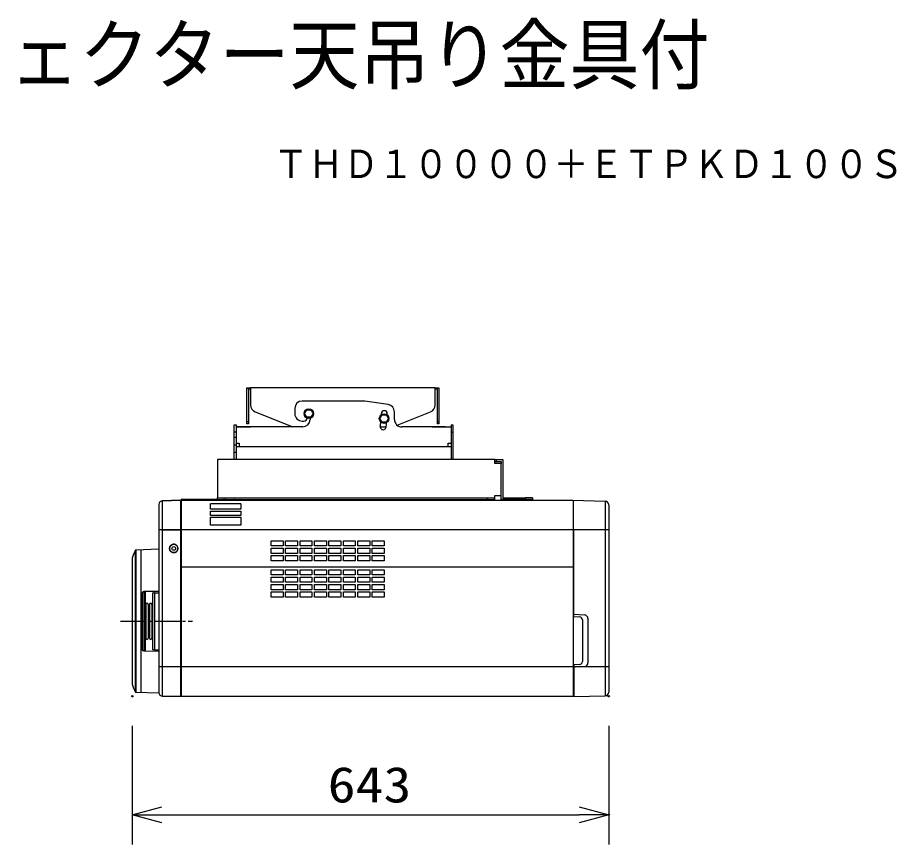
# Model space of a CAD drawing. Units: millimetres, scale not verified. Extents: x -63 to 63, y -57 to 57.
# Drawn here: x 2.8 to 62.1, y 1.5 to 57.3 of the extents above; entities that cross this region are included whole.
import ezdxf
from ezdxf.enums import TextEntityAlignment as Align

# ---------------------------------------------------------------- set-up
doc = ezdxf.new("R2010")
doc.units = ezdxf.units.MM
doc.header["$LTSCALE"] = 0.190236
doc.header["$PDMODE"] = 32
doc.header["$PDSIZE"] = 0.0951
doc.linetypes.add('CHAIN2', pattern=[12, 9, -1, 1, -1])
for name, color, linetype in [('0-0_GAIKEI', 1, 'Continuous'), ('0-1_TOUROKU', 3, 'Continuous'), ('0-2_MOJI1', 2, 'Continuous')]:
    doc.layers.add(name, color=color, linetype=linetype)
doc.styles.add('ＭＳ ゴシック', font='')
doc.styles.get('ＭＳ ゴシック').set_extended_font_data('MS Gothic')

# ---------------------------------------------------------------- blocks, each defined once
blk = doc.blocks.new('_OPEN30')
at = {"layer": '0-2_MOJI1', "color": 7}
blk.add_line((0, 0), (-1, 0), dxfattribs=at)
blk.add_lwpolyline([(-1, 0.26795), (0, 0), (-1, -0.26795)], dxfattribs=at)

msp = doc.modelspace()

# ---------------------------------------------------------------- linework, layer by layer
at = {"layer": '0-0_GAIKEI', "color": 7}
for p, q in [((18.4151, 32.2588), (18.4151, 32.3585)), ((18.5645, 32.2588), (18.4151, 32.2588)), ((31.0175, 32.3585), (18.5645, 32.3585)), ((18.5645, 32.3585), (18.5645, 31.2002)), ((31.0175, 31.2002), (31.0175, 32.3585)), ((31.167, 32.2588), (31.0175, 32.2588)), ((31.167, 32.2588), (31.167, 32.3585)), ((26.2774, 31.4618), (22.0434, 31.4618)), ((27.8457, 31.2266), (26.2774, 31.4618)), ((21.5453, 30.9637), (21.5453, 30.615)), ((18.8762, 30.7383), (21.4038, 29.7184)), ((22.5789, 30.3086), (22.5789, 30.2165)), ((28.2699, 30.2165), (28.2699, 30.734)), ((28.4623, 29.833), (30.7058, 30.7383)), ((17.4616, 29.8684), (17.5866, 29.8684)), ((17.4616, 27.5184), (17.4616, 29.8684)), ((17.5866, 29.8684), (17.5866, 27.5184)), ((18.5565, 29.7184), (17.5866, 29.7184)), ((17.6599, 29.7184), (18.5565, 29.7184)), ((22.0807, 29.7184), (17.6599, 29.7184)), ((18.4151, 30.0671), (18.3154, 30.0671)), ((18.4151, 29.9177), (18.3154, 29.9177)), ((22.0434, 30.1169), (22.1555, 30.1169)), ((31.7069, 29.7184), (28.768, 29.7184)), ((30.8103, 29.7184), (32.0866, 29.7184)), ((31.2666, 30.0671), (31.167, 30.0671)), ((31.2666, 29.9177), (31.167, 29.9177)), ((32.0866, 29.8684), (32.2116, 29.8684)), ((32.0866, 29.8684), (32.0866, 29.7184)), ((32.0866, 29.7184), (32.0866, 29.3684)), ((32.0866, 29.3684), (32.0866, 27.5184)), ((17.5866, 28.6184), (17.7866, 28.6184)), ((17.7866, 28.6184), (17.7866, 28.3684)), ((31.8866, 28.6184), (32.0866, 28.6184)), ((31.8866, 28.3684), (31.8866, 28.6184)), ((32.0866, 28.3684), (31.8866, 28.3684)), ((35.0366, 27.5184), (16.3366, 27.5184)), ((16.3366, 27.5184), (16.3366, 24.9434)), ((35.5866, 27.5184), (35.5866, 24.9434)), ((16.3366, 24.8184), (16.3366, 24.9434)), ((35.5866, 24.9434), (37.0866, 24.9434)), ((37.5866, 24.9434), (37.0866, 24.9434)), ((37.5866, 24.9434), (37.5866, 24.8184)), ((12.3762, 24.4869), (12.3762, 11.7999)), ((12.3762, 24.4869), (12.3762, 22.7684)), ((13.8262, 24.7684), (12.6196, 24.7368)), ((12.6196, 24.7368), (13.8262, 24.7684)), ((12.6196, 22.7684), (12.6196, 24.7368)), ((13.8762, 24.7684), (40.3164, 24.7684)), ((40.3164, 24.7684), (42.4827, 24.7117)), ((42.7262, 24.4622), (42.7262, 11.8143)), ((12.6196, 22.7684), (12.3762, 22.7684)), ((12.6196, 13.5184), (12.6196, 22.7684)), ((12.3762, 21.4598), (10.8216, 21.4055)), ((10.5735, 20.8587), (10.5735, 12.3501)), ((12.6196, 11.55), (12.6196, 13.5184)), ((12.3694, 11.7493), (10.8216, 11.8033)), ((12.6196, 11.55), (40.3262, 11.55)), ((40.3764, 11.5194), (42.483, 11.5751))]:
    msp.add_line(p, q, dxfattribs=at)
at = {"layer": '0-0_GAIKEI'}
for p, q in [((22.2041, 30.615), (22.3479, 30.8641)), ((22.3479, 30.8641), (22.6355, 30.8641)), ((22.6355, 30.8641), (22.7793, 30.615)), ((22.3479, 30.366), (22.2041, 30.615)), ((22.6355, 30.366), (22.3479, 30.366)), ((22.7793, 30.615), (22.6355, 30.366)), ((27.2849, 30.2813), (27.4287, 30.5304)), ((27.4287, 30.0322), (27.2849, 30.2813)), ((27.4287, 30.5304), (27.7163, 30.5303)), ((27.7163, 30.5303), (27.8601, 30.2813)), ((27.8601, 30.2813), (27.7163, 30.0322)), ((27.312, 29.7184), (27.7073, 29.7184)), ((27.7163, 30.0322), (27.4287, 30.0322)), ((17.5866, 29.3684), (17.4616, 29.3684)), ((32.0866, 29.3684), (32.2116, 29.3684)), ((17.4616, 29.0184), (17.5866, 29.0184)), ((17.4616, 28.5184), (17.5866, 28.5184)), ((17.4616, 28.0184), (17.5866, 28.0184)), ((35.0366, 27.2434), (35.0366, 27.5184)), ((35.1366, 27.5184), (35.1366, 27.3934)), ((35.4616, 27.3934), (35.4616, 27.2434)), ((16.3366, 24.9434), (35.0366, 24.9434)), ((16.8366, 24.9434), (16.8366, 24.8184)), ((34.5366, 24.8184), (34.5366, 24.9434)), ((35.0366, 25.0934), (35.4616, 25.0934)), ((37.0866, 24.9434), (37.0866, 24.8184)), ((12.6196, 11.55), (12.6196, 24.7368)), ((13.8262, 24.7684), (13.8262, 11.55)), ((13.8262, 24.7684), (13.8262, 22.7684)), ((13.8262, 24.7184), (13.8762, 24.7184)), ((13.8262, 24.7184), (13.8762, 24.7184)), ((13.8762, 24.7684), (13.8762, 11.55)), ((13.8766, 24.7684), (13.8766, 24.8184)), ((16.2766, 24.8184), (13.8766, 24.8184)), ((15.8517, 24.1579), (15.8517, 24.5247)), ((17.9017, 24.5247), (15.8517, 24.5247)), ((16.2766, 24.7684), (16.2766, 24.8184)), ((16.3366, 24.8184), (35.0366, 24.8184)), ((16.6857, 24.7943), (16.6848, 24.7684)), ((17.4883, 24.7684), (17.4874, 24.7943)), ((17.9017, 24.5247), (17.9017, 24.1579)), ((37.5866, 24.8184), (35.4616, 24.8184)), ((36.1866, 24.7934), (36.1866, 24.7684)), ((36.9866, 24.7684), (36.9866, 24.7934)), ((40.3262, 24.7681), (40.3262, 11.55)), ((42.4827, 24.7117), (42.483, 11.5746)), ((17.9017, 24.1579), (15.8517, 24.1579)), ((15.8517, 23.6354), (17.9017, 23.6354)), ((15.8517, 23.0785), (15.8517, 23.6354)), ((42.7262, 22.7684), (12.3762, 22.7684)), ((12.6196, 22.7684), (13.8262, 22.7684)), ((40.3763, 16.9327), (40.3762, 22.7681)), ((19.9463, 22.0312), (20.7521, 22.0312)), ((19.9463, 21.6846), (19.9463, 22.0312)), ((20.7521, 22.0312), (20.7521, 21.6846)), ((21.8963, 22.0312), (22.7021, 22.0312)), ((21.8963, 21.6846), (21.8963, 22.0312)), ((22.7021, 22.0312), (22.7021, 21.6846)), ((23.8463, 22.0312), (24.6521, 22.0312)), ((23.8463, 21.6846), (23.8463, 22.0312)), ((24.6521, 22.0312), (24.6521, 21.6846)), ((25.7963, 22.0312), (26.6021, 22.0312)), ((25.7963, 21.6846), (25.7963, 22.0312)), ((26.6021, 22.0312), (26.6021, 21.6846)), ((10.7781, 21.3767), (10.7781, 11.832)), ((10.8216, 21.4055), (10.8216, 11.8033)), ((11.1481, 21.4169), (11.1481, 11.7919)), ((20.7521, 21.6846), (19.9463, 21.6846)), ((20.9213, 21.5264), (21.7271, 21.5264)), ((20.9213, 21.1798), (20.9213, 21.5264)), ((21.7271, 21.5264), (21.7271, 21.1798)), ((22.7021, 21.6846), (21.8963, 21.6846)), ((22.8713, 21.5264), (23.6771, 21.5264)), ((22.8713, 21.1798), (22.8713, 21.5264)), ((23.6771, 21.5264), (23.6771, 21.1798)), ((24.6521, 21.6846), (23.8463, 21.6846)), ((24.8213, 21.5264), (25.6271, 21.5264)), ((24.8213, 21.1798), (24.8213, 21.5264)), ((25.6271, 21.5264), (25.6271, 21.1798)), ((26.6021, 21.6846), (25.7963, 21.6846)), ((26.7713, 21.5264), (27.5771, 21.5264)), ((26.7713, 21.1798), (26.7713, 21.5264)), ((27.5771, 21.5264), (27.5771, 21.1798)), ((19.9463, 21.0312), (20.7521, 21.0312)), ((19.9463, 20.6846), (19.9463, 21.0312)), ((20.7521, 21.0312), (20.7521, 20.6846)), ((21.7271, 21.1798), (20.9213, 21.1798)), ((21.8963, 21.0312), (22.7021, 21.0312)), ((21.8963, 20.6846), (21.8963, 21.0312)), ((22.7021, 21.0312), (22.7021, 20.6846)), ((23.6771, 21.1798), (22.8713, 21.1798)), ((23.8463, 21.0312), (24.6521, 21.0312)), ((23.8463, 20.6846), (23.8463, 21.0312)), ((24.6521, 21.0312), (24.6521, 20.6846)), ((25.6271, 21.1798), (24.8213, 21.1798)), ((25.7963, 21.0312), (26.6021, 21.0312)), ((25.7963, 20.6846), (25.7963, 21.0312)), ((26.6021, 21.0312), (26.6021, 20.6846)), ((27.5771, 21.1798), (26.7713, 21.1798)), ((13.8762, 20.2684), (40.3262, 20.2684)), ((13.8762, 20.2184), (13.8762, 20.2684)), ((20.7521, 20.6846), (19.9463, 20.6846)), ((22.7021, 20.6846), (21.8963, 20.6846)), ((24.6521, 20.6846), (23.8463, 20.6846)), ((26.6021, 20.6846), (25.7963, 20.6846)), ((40.3262, 20.2684), (40.3262, 20.2184)), ((40.3263, 20.2684), (40.3262, 20.2684)), ((40.3263, 20.2684), (40.3262, 20.2684)), ((19.9463, 19.5812), (20.7521, 19.5812)), ((19.9463, 19.2346), (19.9463, 19.5812)), ((20.7521, 19.5812), (20.7521, 19.2346)), ((20.9213, 20.0812), (21.7271, 20.0812)), ((20.9213, 19.7346), (20.9213, 20.0812)), ((21.7271, 19.7346), (20.9213, 19.7346)), ((21.7271, 20.0812), (21.7271, 19.7346)), ((21.8963, 19.5812), (22.7021, 19.5812)), ((21.8963, 19.2346), (21.8963, 19.5812)), ((22.7021, 19.5812), (22.7021, 19.2346)), ((22.8713, 20.0812), (23.6771, 20.0812)), ((22.8713, 19.7346), (22.8713, 20.0812)), ((23.6771, 19.7346), (22.8713, 19.7346)), ((23.6771, 20.0812), (23.6771, 19.7346)), ((23.8463, 19.5812), (24.6521, 19.5812)), ((23.8463, 19.2346), (23.8463, 19.5812)), ((24.6521, 19.5812), (24.6521, 19.2346)), ((24.8213, 20.0812), (25.6271, 20.0812)), ((24.8213, 19.7346), (24.8213, 20.0812)), ((25.6271, 19.7346), (24.8213, 19.7346)), ((25.6271, 20.0812), (25.6271, 19.7346)), ((25.7963, 19.5812), (26.6021, 19.5812)), ((25.7963, 19.2346), (25.7963, 19.5812)), ((26.6021, 19.5812), (26.6021, 19.2346)), ((26.7713, 20.0812), (27.5771, 20.0812)), ((26.7713, 19.7346), (26.7713, 20.0812)), ((27.5771, 19.7346), (26.7713, 19.7346)), ((27.5771, 20.0812), (27.5771, 19.7346)), ((20.7521, 19.2346), (19.9463, 19.2346)), ((20.9213, 19.0812), (21.7271, 19.0812)), ((20.9213, 18.7346), (20.9213, 19.0812)), ((21.7271, 19.0812), (21.7271, 18.7346)), ((22.7021, 19.2346), (21.8963, 19.2346)), ((22.8713, 19.0812), (23.6771, 19.0812)), ((22.8713, 18.7346), (22.8713, 19.0812)), ((23.6771, 19.0812), (23.6771, 18.7346)), ((24.6521, 19.2346), (23.8463, 19.2346)), ((24.8213, 19.0812), (25.6271, 19.0812)), ((24.8213, 18.7346), (24.8213, 19.0812)), ((25.6271, 19.0812), (25.6271, 18.7346)), ((26.6021, 19.2346), (25.7963, 19.2346)), ((26.7713, 19.0812), (27.5771, 19.0812)), ((26.7713, 18.7346), (26.7713, 19.0812)), ((27.5771, 19.0812), (27.5771, 18.7346)), ((11.2481, 18.5044), (11.2481, 14.7044)), ((12.3762, 18.6223), (11.3481, 18.6044)), ((11.3481, 18.6044), (11.3481, 14.6044)), ((11.454, 18.6062), (11.454, 14.6025)), ((11.9368, 18.4913), (11.9368, 14.7175)), ((12.0867, 18.5246), (12.3762, 18.5301)), ((12.0881, 18.5246), (12.0881, 14.6842)), ((19.9463, 18.5812), (20.7521, 18.5812)), ((19.9463, 18.2346), (19.9463, 18.5812)), ((20.7521, 18.5812), (20.7521, 18.2346)), ((21.7271, 18.7346), (20.9213, 18.7346)), ((21.8963, 18.5812), (22.7021, 18.5812)), ((21.8963, 18.2346), (21.8963, 18.5812)), ((22.7021, 18.5812), (22.7021, 18.2346)), ((23.6771, 18.7346), (22.8713, 18.7346)), ((23.8463, 18.5812), (24.6521, 18.5812)), ((23.8463, 18.2346), (23.8463, 18.5812)), ((24.6521, 18.5812), (24.6521, 18.2346)), ((25.6271, 18.7346), (24.8213, 18.7346)), ((25.7963, 18.5812), (26.6021, 18.5812)), ((25.7963, 18.2346), (25.7963, 18.5812)), ((26.6021, 18.5812), (26.6021, 18.2346)), ((27.5771, 18.7346), (26.7713, 18.7346)), ((20.7521, 18.2346), (19.9463, 18.2346)), ((22.7021, 18.2346), (21.8963, 18.2346)), ((24.6521, 18.2346), (23.8463, 18.2346)), ((26.6021, 18.2346), (25.7963, 18.2346)), ((11.4856, 17.7402), (11.4856, 15.4686)), ((11.6556, 17.7402), (11.6556, 15.4686)), ((11.7356, 17.7402), (11.7356, 15.4686)), ((11.9056, 17.7402), (11.9056, 15.4686)), ((40.3263, 16.9259), (40.7618, 16.903)), ((40.3769, 17.0732), (41.0893, 17.0361)), ((40.9513, 16.7033), (40.9513, 13.8785)), ((41.3262, 16.7864), (41.3262, 13.7942)), ((11.3481, 14.6044), (12.3762, 14.5864)), ((12.0867, 14.6842), (12.3762, 14.6787)), ((40.7618, 13.6832), (40.3264, 13.6603)), ((40.3764, 13.6535), (40.3764, 11.5194)), ((13.8262, 13.5184), (12.3762, 13.5184)), ((42.7262, 13.5184), (13.8762, 13.5184)), ((40.4786, 13.5183), (41.0894, 13.5501))]:
    msp.add_line(p, q, dxfattribs=at)
at = {"layer": '0-0_GAIKEI', "color": 7, "linetype": 'CHAIN2'}
msp.add_line((9.7899, 16.6044), (14.6527, 16.6044), dxfattribs=at)
at = {"layer": '0-0_GAIKEI', "color": 7}
for points in [[(18.3154, 29.9177), (18.3154, 30.0671), (18.3154, 32.3585)], [(18.3154, 32.3585), (18.4151, 32.3585), (18.5645, 32.3585)], [(18.4151, 32.2588), (18.4151, 30.0671), (18.4151, 29.9177)], [(31.0175, 32.3585), (31.167, 32.3585), (31.2666, 32.3585)], [(31.167, 29.9177), (31.167, 30.0671), (31.167, 32.2588)], [(31.2666, 32.3585), (31.2666, 30.0671), (31.2666, 29.9177)], [(32.2116, 29.8684), (32.2116, 29.3684), (32.2116, 27.5184)], [(31.8866, 28.3684), (17.7866, 28.3684), (17.5866, 28.3684)], [(35.0366, 27.5184), (35.1366, 27.5184), (35.5866, 27.5184)]]:
    msp.add_lwpolyline(points, dxfattribs=at)
at = {"layer": '0-0_GAIKEI'}
for points in [[(35.0366, 27.3934), (35.1366, 27.3934), (35.4616, 27.3934)], [(35.4616, 24.8184), (35.4616, 27.2434), (35.0366, 27.2434)], [(35.0366, 24.8184), (35.0366, 24.9434), (35.0366, 25.0934)], [(13.8762, 20.2684), (13.8762, 22.7684), (13.8762, 24.7684)], [(16.7107, 24.8184), (16.6935, 24.8112), (16.6857, 24.7943)], [(17.4874, 24.7943), (17.4796, 24.8112), (17.4624, 24.8184)], [(36.2116, 24.8184), (36.1942, 24.8109), (36.1866, 24.7934)], [(36.9866, 24.7934), (36.9791, 24.8109), (36.9616, 24.8184)], [(15.8517, 24.0395), (17.9017, 24.0395), (17.9017, 23.7367), (15.8517, 23.7367)], [(15.8517, 23.7367), (15.8517, 23.782), (15.8517, 23.8268), (15.8517, 23.8708), (15.8517, 23.9141), (15.8517, 23.9567), (15.8517, 23.9985), (15.8517, 24.0395)], [(17.9017, 23.6354), (17.9017, 23.0785), (15.8517, 23.0785)], [(13.3755, 21.8008), (13.3598, 21.8002), (13.344, 21.7988), (13.3282, 21.7963), (13.3125, 21.793), (13.2969, 21.7888), (13.2816, 21.7837), (13.2665, 21.7777), (13.2517, 21.7709), (13.2373, 21.7633), (13.2233, 21.755), (13.2098, 21.7459), (13.1968, 21.736), (13.1845, 21.7255), (13.1728, 21.7143), (13.1619, 21.7024), (13.1517, 21.6899), (13.1422, 21.6768), (13.1336, 21.6631), (13.1258, 21.6491), (13.1187, 21.6346), (13.1126, 21.6197), (13.1072, 21.6045), (13.1028, 21.589), (13.0992, 21.5733), (13.0965, 21.5574), (13.0947, 21.5414), (13.0938, 21.5254), (13.0939, 21.5093), (13.095, 21.4932), (13.0969, 21.4773), (13.0998, 21.4614), (13.1036, 21.4458), (13.1082, 21.4303), (13.1137, 21.4152), (13.12, 21.4003), (13.1272, 21.3859), (13.1351, 21.3718), (13.1438, 21.3583), (13.1532, 21.3452)], [(13.1532, 21.3452), (13.1634, 21.3328), (13.1743, 21.321), (13.1859, 21.3098), (13.1981, 21.2993), (13.2109, 21.2896), (13.2242, 21.2806), (13.2381, 21.2724), (13.2524, 21.265), (13.2671, 21.2583), (13.2822, 21.2525), (13.2975, 21.2476), (13.3131, 21.2435), (13.3289, 21.2402), (13.3449, 21.2379), (13.3609, 21.2365), (13.377, 21.236), (13.393, 21.2365), (13.4091, 21.2379), (13.425, 21.2403), (13.4407, 21.2435), (13.4563, 21.2477), (13.4715, 21.2527), (13.4865, 21.2585), (13.5012, 21.2652), (13.5154, 21.2727), (13.5292, 21.281), (13.5424, 21.2901), (13.5552, 21.2999), (13.5673, 21.3105), (13.5787, 21.3218), (13.5895, 21.3337), (13.5996, 21.3463), (13.609, 21.3595), (13.6176, 21.3731), (13.6255, 21.3873), (13.6326, 21.4019), (13.6388, 21.4168), (13.6443, 21.4321), (13.6489, 21.4476)], [(13.6489, 21.4476), (13.6526, 21.4633), (13.6555, 21.4792), (13.6574, 21.4953), (13.6584, 21.5114), (13.6584, 21.5275), (13.6575, 21.5435), (13.6556, 21.5595), (13.6528, 21.5754), (13.6491, 21.591), (13.6445, 21.6065), (13.639, 21.6216), (13.6327, 21.6364), (13.6256, 21.6509), (13.6176, 21.6649), (13.6089, 21.6785), (13.5994, 21.6915), (13.5891, 21.7039), (13.5782, 21.7158), (13.5665, 21.7269), (13.5541, 21.7374), (13.5412, 21.7471), (13.5277, 21.7561), (13.5137, 21.7644), (13.4993, 21.7718), (13.4845, 21.7785), (13.4694, 21.7843), (13.4541, 21.7893), (13.4385, 21.7934), (13.4228, 21.7966), (13.4071, 21.7989), (13.3913, 21.8003), (13.3755, 21.8008), (13.3755, 21.8008)]]:
    msp.add_lwpolyline(points, dxfattribs=at)
for points in [[(21.7271, 21.6846), (20.9213, 21.6846), (20.9213, 22.0312), (21.7271, 22.0312)], [(23.6771, 21.6846), (22.8713, 21.6846), (22.8713, 22.0312), (23.6771, 22.0312)], [(25.6271, 21.6846), (24.8213, 21.6846), (24.8213, 22.0312), (25.6271, 22.0312)], [(27.5771, 21.6846), (26.7713, 21.6846), (26.7713, 22.0312), (27.5771, 22.0312)], [(20.7521, 21.1798), (19.9463, 21.1798), (19.9463, 21.5264), (20.7521, 21.5264)], [(22.7021, 21.1798), (21.8963, 21.1798), (21.8963, 21.5264), (22.7021, 21.5264)], [(24.6521, 21.1798), (23.8463, 21.1798), (23.8463, 21.5264), (24.6521, 21.5264)], [(26.6021, 21.1798), (25.7963, 21.1798), (25.7963, 21.5264), (26.6021, 21.5264)], [(21.7271, 20.6846), (20.9213, 20.6846), (20.9213, 21.0312), (21.7271, 21.0312)], [(23.6771, 20.6846), (22.8713, 20.6846), (22.8713, 21.0312), (23.6771, 21.0312)], [(25.6271, 20.6846), (24.8213, 20.6846), (24.8213, 21.0312), (25.6271, 21.0312)], [(27.5771, 20.6846), (26.7713, 20.6846), (26.7713, 21.0312), (27.5771, 21.0312)], [(20.7521, 19.7346), (19.9463, 19.7346), (19.9463, 20.0812), (20.7521, 20.0812)], [(21.7271, 19.2346), (20.9213, 19.2346), (20.9213, 19.5812), (21.7271, 19.5812)], [(22.7021, 19.7346), (21.8963, 19.7346), (21.8963, 20.0812), (22.7021, 20.0812)], [(23.6771, 19.2346), (22.8713, 19.2346), (22.8713, 19.5812), (23.6771, 19.5812)], [(24.6521, 19.7346), (23.8463, 19.7346), (23.8463, 20.0812), (24.6521, 20.0812)], [(25.6271, 19.2346), (24.8213, 19.2346), (24.8213, 19.5812), (25.6271, 19.5812)], [(26.6021, 19.7346), (25.7963, 19.7346), (25.7963, 20.0812), (26.6021, 20.0812)], [(27.5771, 19.2346), (26.7713, 19.2346), (26.7713, 19.5812), (27.5771, 19.5812)], [(20.7521, 18.7346), (19.9463, 18.7346), (19.9463, 19.0812), (20.7521, 19.0812)], [(22.7021, 18.7346), (21.8963, 18.7346), (21.8963, 19.0812), (22.7021, 19.0812)], [(24.6521, 18.7346), (23.8463, 18.7346), (23.8463, 19.0812), (24.6521, 19.0812)], [(26.6021, 18.7346), (25.7963, 18.7346), (25.7963, 19.0812), (26.6021, 19.0812)], [(21.7271, 18.2346), (20.9213, 18.2346), (20.9213, 18.5812), (21.7271, 18.5812)], [(23.6771, 18.2346), (22.8713, 18.2346), (22.8713, 18.5812), (23.6771, 18.5812)], [(25.6271, 18.2346), (24.8213, 18.2346), (24.8213, 18.5812), (25.6271, 18.5812)], [(27.5771, 18.2346), (26.7713, 18.2346), (26.7713, 18.5812), (27.5771, 18.5812)]]:
    msp.add_lwpolyline(points, close=True, dxfattribs=at)
for centre, radius in [((22.4917, 30.615), 0.3238), ((27.5725, 30.2813), 0.3238), ((13.3762, 21.5184), 0.2824), ((13.3762, 21.5184), 0.1254), ((13.3762, 21.5184), 0.1254)]:
    msp.add_circle(centre, radius, dxfattribs=at)
at = {"layer": '0-0_GAIKEI', "color": 7}
for centre, radius, start, end in [((22.0434, 30.9637), 0.4981, 89.99998, 179.99996), ((19.0626, 31.2002), 0.4981, 179.99996, 248.02548), ((27.7718, 30.734), 0.4981, 359.99999, 81.46924), ((30.5194, 31.2002), 0.4981, 291.97447, 359.99998), ((22.0434, 30.615), 0.4981, 179.99996, 270), ((22.1555, 30.366), 0.2491, 270, 347.15704), ((22.0807, 30.2165), 0.4981, 270.00002, 0), ((28.768, 30.2165), 0.4981, 179.99996, 270), ((12.6262, 24.4869), 0.25, 91.50002, 180.00004), ((12.6262, 24.4869), 0.25, 91.50002, 180.00004), ((42.4762, 24.4618), 0.25, 0.00116, 88.50103), ((14.7857, 19.4949), 4.4274, 154.84672, 162.05971), ((10.8242, 21.3542), 0.0513, 92.91479, 153.92816), ((14.7857, 13.7139), 4.4274, 197.94029, 205.15328), ((10.8242, 11.8546), 0.0513, 206.07184, 267.08521), ((12.3691, 11.7337), 0.0155, 28.91285, 88.88688), ((12.6309, 11.8045), 0.2548, 181.03649, 267.46379), ((42.4756, 11.8254), 0.2509, 271.68966, 359.92208)]:
    msp.add_arc(centre, radius, start, end, dxfattribs=at)
at = {"layer": '0-0_GAIKEI'}
for centre, radius, start, end in [((22.4917, 30.615), 0.2864, 120.41033, 179.59179), ((22.4917, 30.615), 0.2864, 60.40816, 119.58743), ((22.4917, 30.615), 0.2864, 0.41036, 59.59182), ((22.4917, 30.615), 0.2864, 180.40814, 239.59402), ((22.4917, 30.615), 0.2864, 240.40375, 299.59188), ((22.4917, 30.615), 0.2864, 300.40811, 359.59405), ((27.5725, 30.2813), 0.2864, 120.41033, 179.59179), ((27.5725, 30.2813), 0.2864, 180.40814, 239.59402), ((22.4917, 30.615), 4.894, 359.06786, 0), ((27.585, 30.615), 0.1993, 0, 179.99996), ((27.5725, 30.2813), 0.2864, 60.40816, 119.58743), ((27.5725, 30.2813), 0.2864, 0.41036, 59.59182), ((27.5725, 30.2813), 0.2864, 300.40811, 359.59405), ((22.4917, 30.615), 5.2925, 359.04589, 0), ((27.5076, 29.7306), 0.1993, 169.99997, 349.99999), ((22.4917, 30.615), 4.894, 349.99999, 353.29891), ((27.5725, 30.2813), 0.2864, 240.40375, 299.59188), ((22.4917, 30.615), 5.2925, 349.99999, 353.43781), ((11.3491, 18.5034), 0.101, 90.56507, 179.43493), ((11.9525, 18.4906), 0.0158, 108.71932, 177.57423), ((12.1124, 17.8162), 0.7088, 92.07367, 103.45441), ((11.5706, 17.7402), 0.085, 0, 180), ((11.8206, 17.7402), 0.085, 0, 180), ((40.7513, 16.7033), 0.2, 359.99921, 87.00732), ((41.0761, 16.7863), 0.2502, 0.03977, 86.97131), ((11.5706, 15.4686), 0.085, 180, 0), ((11.8206, 15.4686), 0.085, 180, 0), ((11.3481, 14.7044), 0.1, 180.00004, 270.00002), ((11.9525, 14.7182), 0.0158, 182.42577, 251.28068), ((12.1124, 15.3926), 0.7088, 256.54559, 267.92633), ((40.7514, 13.8829), 0.2, 273.00115, 0.0011), ((41.0763, 13.7998), 0.25, 273.00999, 0.00836)]:
    msp.add_arc(centre, radius, start, end, dxfattribs=at)
at = {"layer": '0-1_TOUROKU'}
for p, q in [((10.5735, 9.5456), (10.5735, 1.5456)), ((42.7262, 9.5456), (42.7262, 1.5456)), ((12.5735, 3.5456), (40.7262, 3.5456))]:
    msp.add_line(p, q, dxfattribs=at)
at = {"layer": '0-2_MOJI1', "color": 7}
for p in [(10.5735, 11.5456), (42.7262, 11.5456), (42.7262, 3.5456)]:
    msp.add_point(p, dxfattribs=at)

# ---------------------------------------------------------------- block references
at = {"layer": '0-1_TOUROKU', "xscale": 2, "yscale": 2, "rotation": 180}
msp.add_blockref('_OPEN30', (10.5735, 3.5456), dxfattribs=at)
at = {"layer": '0-1_TOUROKU', "xscale": 2, "yscale": 2}
msp.add_blockref('_OPEN30', (42.7262, 3.5456), dxfattribs=at)

# ---------------------------------------------------------------- texts
at = {"layer": '0-1_TOUROKU', "color": 1, "style": 'ＭＳ ゴシック', "width": 0.9}
msp.add_text('ＴＨＤ１００００＋ＥＴＰＫＤ１００Ｓ', height=1.925, dxfattribs=at).set_placement((20.1, 45.9275), align=Align.BOTTOM_LEFT)
at = {"layer": '0-1_TOUROKU', "style": 'ＭＳ ゴシック', "width": 1.15}
msp.add_text('643', height=2.406, dxfattribs=at).set_placement((23.7627, 3.6552), align=Align.BOTTOM_LEFT)
at = {"layer": '0-2_MOJI1', "style": 'ＭＳ ゴシック', "width": 0.9}
msp.add_text('ＤＬＰ方式プロジェクター天吊り金具付', height=3.848, dxfattribs=at).set_placement((-35.5001, 51.7599), align=Align.BOTTOM_LEFT)

doc.saveas('drawing.dxf')
